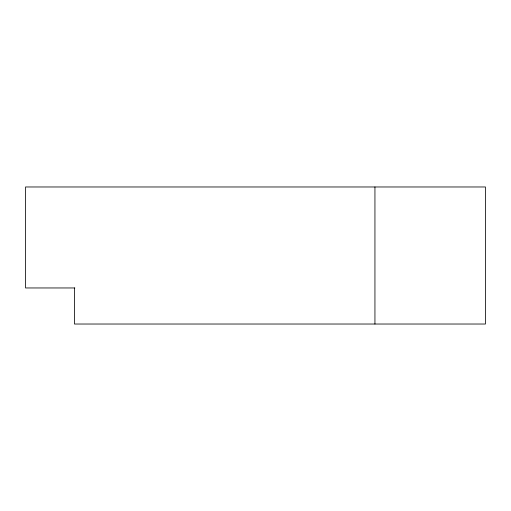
<?xml version="1.0" encoding="UTF-8"?>
<svg xmlns="http://www.w3.org/2000/svg" width="511" height="511" viewBox="0 0 511 511"><rect width="100%" height="100%" fill="white"/><g stroke="black" fill="none" stroke-linecap="round" stroke-linejoin="round"><path stroke-width="0.77" d="M74.842 287.961L25.55 287.961L25.55 186.975L485.45 186.975L485.45 324.025L74.465 324.025L74.465 287.961M374.94 186.975L374.94 324.025"/></g></svg>
